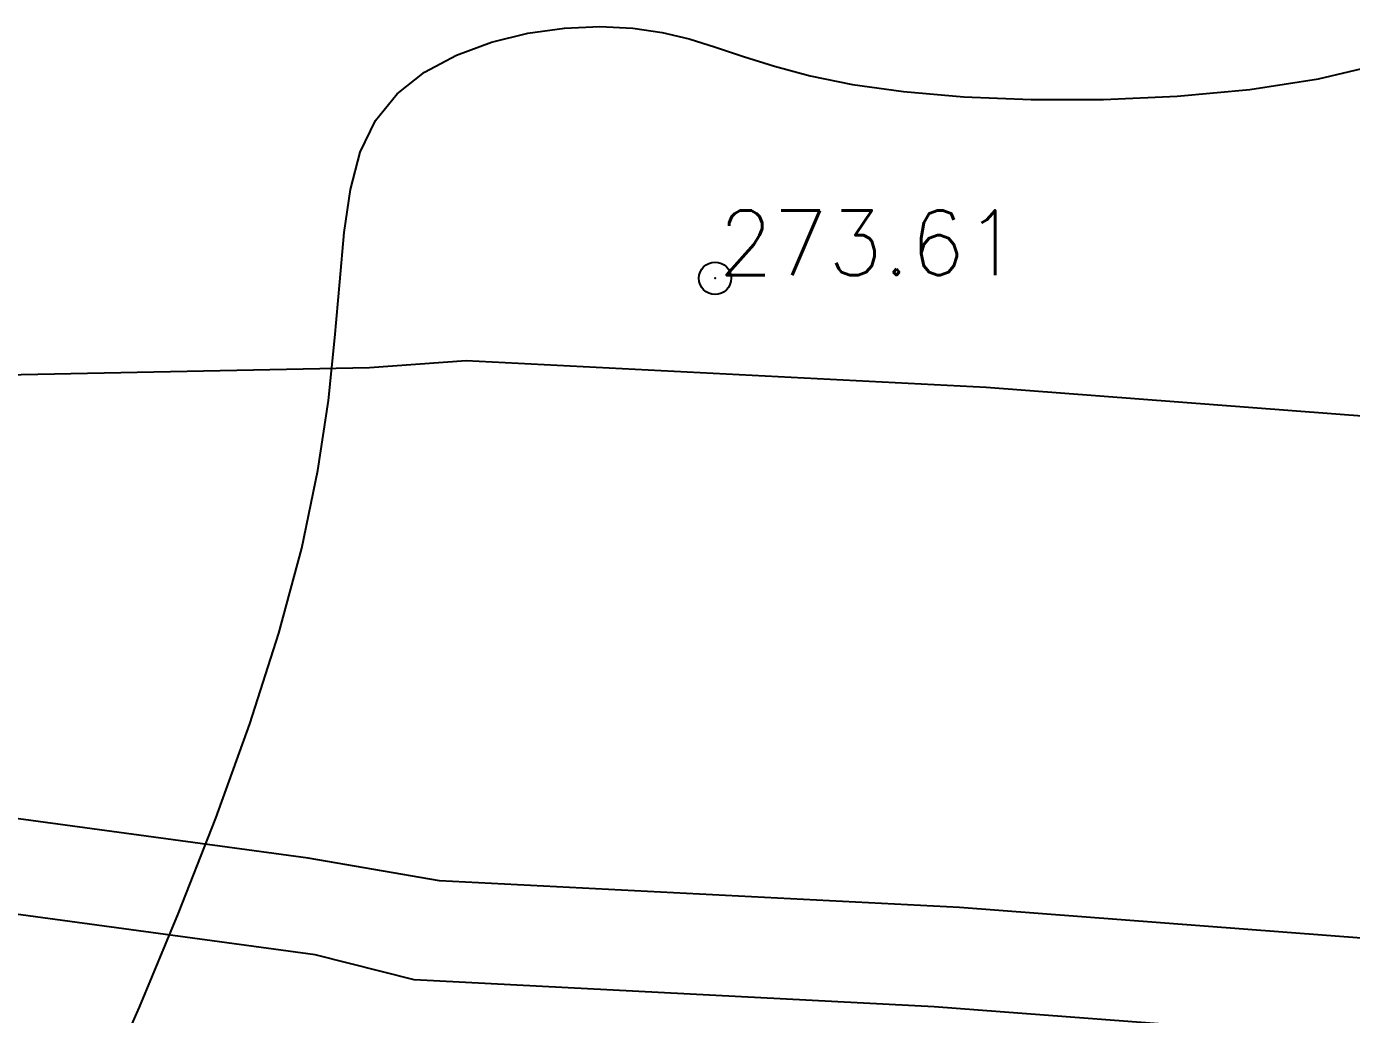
# Model space of a CAD drawing. Header units: millimetres. Extents: x 524954 to 526204, y 9523489 to 9524010.
# Drawn here: x 525494.08 to 525514.59, y 9523639.75 to 9523655.05 of the extents above; entities that cross this region are included whole.
import ezdxf

# ---------------------------------------------------------------- set-up
doc = ezdxf.new("R2010")
doc.units = ezdxf.units.MM
doc.header["$PDMODE"] = 32
doc.header["$PDSIZE"] = 0.5
for name, color, linetype in [('CN_02_00', 4, 'Continuous'), ('PLUME_4', 3, 'Continuous'), ('PLUME_5', 6, 'Continuous'), ('PLUME_6', 2, 'Continuous'), ('TopoAlt', 3, 'Continuous'), ('TOPOJIS', 7, 'Continuous')]:
    doc.layers.add(name, color=color, linetype=linetype)
doc.styles.add('Simplex 1.0', font='Simplex.shx', dxfattribs={"width": 0.99, "height": 1})

# ---------------------------------------------------------------- blocks, each defined once
blk = doc.blocks.new('TCPOINT M')
at = {"color": 0}
blk.add_point((0, 0), dxfattribs=at)
at = {"layer": 'TopoAlt', "style": 'Simplex 1.0', "width": 0.99}
blk.add_attdef('ALT', (0.15, 0.15), '', height=1, dxfattribs=at)

msp = doc.modelspace()

# ---------------------------------------------------------------- linework, layer by layer
at = {"layer": 'CN_02_00', "elevation": 274, "flags": 128}
msp.add_lwpolyline([(525495.209, 9523638.465), (525495.825, 9523639.865), (525496.432, 9523641.319), (525497.008, 9523642.792), (525497.532, 9523644.25), (525497.982, 9523645.655), (525498.339, 9523646.972), (525498.588, 9523648.174), (525498.75, 9523649.257), (525498.853, 9523650.228), (525498.926, 9523651.093), (525498.996, 9523651.856), (525499.093, 9523652.523), (525499.244, 9523653.099), (525499.478, 9523653.591), (525499.815, 9523654.002), (525500.241, 9523654.339), (525500.735, 9523654.604), (525501.275, 9523654.803), (525501.84, 9523654.94), (525502.407, 9523655.02), (525502.955, 9523655.045), (525503.463, 9523655.022), (525503.917, 9523654.954), (525504.335, 9523654.852), (525504.746, 9523654.724), (525505.178, 9523654.58), (525505.657, 9523654.429), (525506.211, 9523654.282), (525506.868, 9523654.148), (525507.655, 9523654.037), (525508.588, 9523653.957), (525509.635, 9523653.915), (525510.752, 9523653.916), (525511.894, 9523653.966), (525513.019, 9523654.069), (525514.082, 9523654.233), (525515.04, 9523654.462)], dxfattribs=at)
at = {"layer": 'PLUME_4'}
msp.add_lwpolyline([(525578.908, 9523645.54), (525569.324, 9523646.344), (525559.241, 9523647.112), (525549.195, 9523647.381), (525539.112, 9523648.15), (525529.066, 9523648.419), (525519.02, 9523648.688), (525508.937, 9523649.456), (525500.885, 9523649.871), (525499.389, 9523649.762), (525489.878, 9523649.569), (525480.331, 9523649.875), (525479.832, 9523649.838), (525471.209, 9523651.214), (525461.588, 9523652.517)], dxfattribs=at)
msp.add_lwpolyline([(525578.908, 9523645.54), (525569.324, 9523646.344), (525559.241, 9523647.112), (525549.195, 9523647.381), (525539.112, 9523648.15), (525529.066, 9523648.419), (525519.02, 9523648.688), (525508.937, 9523649.456), (525500.885, 9523649.871), (525499.389, 9523649.762), (525489.878, 9523649.569), (525480.331, 9523649.875), (525479.832, 9523649.838), (525471.209, 9523651.214), (525461.588, 9523652.517)], dxfattribs=at)
at = {"layer": 'PLUME_5'}
msp.add_lwpolyline([(525578.249, 9523633.961), (525568.166, 9523634.729), (525558.084, 9523635.497), (525548.001, 9523636.265), (525538.38, 9523637.568), (525528.298, 9523638.336), (525518.215, 9523639.104), (525508.132, 9523639.872), (525500.081, 9523640.287), (525498.548, 9523640.677), (525488.928, 9523641.98), (525479.308, 9523643.283), (525478.809, 9523643.246), (525469.651, 9523645.085), (525460.456, 9523647.422)], dxfattribs=at)
at = {"layer": 'PLUME_6'}
msp.add_lwpolyline([(525578.14, 9523635.457), (525568.057, 9523636.225), (525558.473, 9523637.029), (525548.39, 9523637.797), (525538.308, 9523638.566), (525528.189, 9523639.832), (525518.605, 9523640.637), (525508.522, 9523641.405), (525500.47, 9523641.82), (525498.439, 9523642.173), (525488.819, 9523643.476), (525479.697, 9523644.815), (525479.198, 9523644.779), (525470.04, 9523646.617), (525460.846, 9523648.954)], dxfattribs=at)

# ---------------------------------------------------------------- block references
at = {"layer": 'TOPOJIS'}
ref = msp.add_blockref('TCPOINT M', (525504.738, 9523651.147, 273.61), dxfattribs=at)
ref.add_attrib('ALT', '273.61', (525504.788, 9523651.197, 273.61), dxfattribs={"layer": 'TopoAlt', "height": 1, "style": 'Simplex 1.0', "width": 0.99})

doc.saveas('drawing.dxf')
